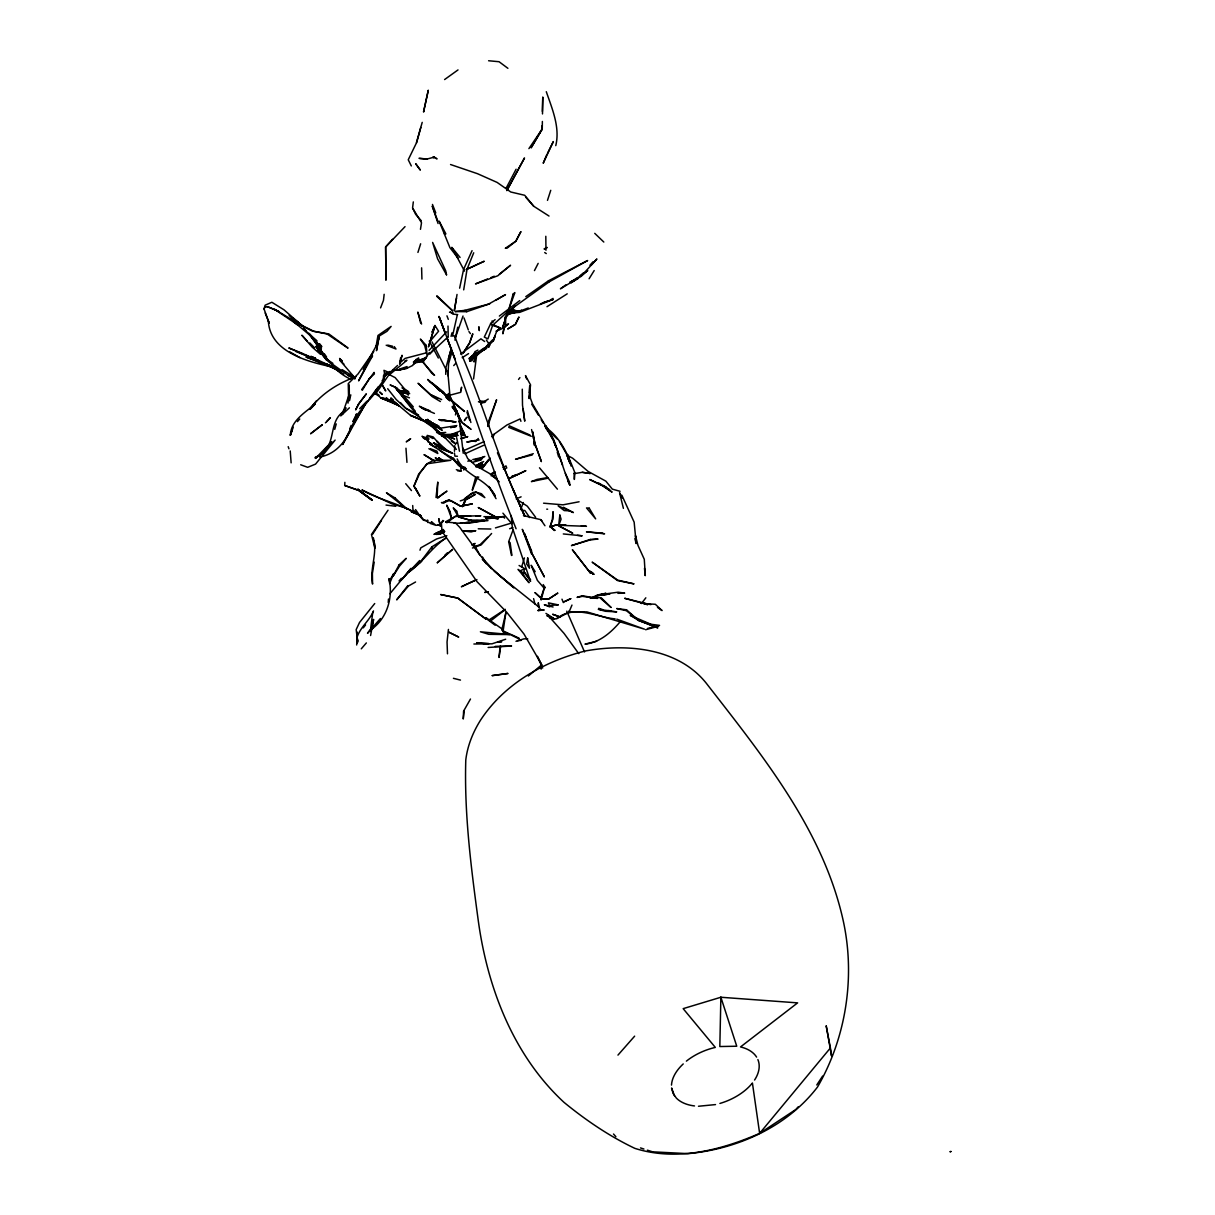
<?xml version="1.0" encoding="UTF-8"?>
<svg xmlns="http://www.w3.org/2000/svg" width="1215" height="1215" viewBox="0 0 1215 1215"><rect width="100%" height="100%" fill="white"/><g stroke="black" fill="none" stroke-linecap="round" stroke-linejoin="round"><path stroke-width="1.5" d="M445.738 374.357L445.768 368.236L451.297 348.492M488.612 426.283L488.643 421.104L496.601 399.781L487.716 426.389M427.65 520.035L427.634 522.435L429.199 522.48M542.255 128.972L531.183 147.683L542.255 128.972L542.376 121.454M542.497 113.937L542.771 97.018L542.376 111.431M541.966 125.859L541.86 129.473L528.905 148.64M463.781 470.038L463.887 466.985M383.393 378.427L383.545 375.481M384.259 379.247L384.563 373.491L384.001 376.832L387.296 373.947M344.696 485.468L358.622 490.389L372.2 500.337L358.622 490.389L344.696 485.468L344.878 482.34M454.456 451.281L454.774 445.692M447.864 375.708L448.624 363.543L452.208 351.074M388.238 602.488L388.481 599.056M357.195 641.307L357.089 632.073M348.006 403.137L348.584 396.12L342.311 414.467L346.002 408.088M529.117 392.688L529.74 385.611L529.664 398.429M500.094 646.228L499.046 657.467L500.641 646.365M448.441 629.431L447.044 641.976L447.484 653.807M464.176 710.593L463.249 718.991L463.583 711.155L470.478 699.02M384.153 294.303L383.469 300.348L380.584 307.881M413.313 201.903L412.568 208.054L421.514 222.755L420.466 229.331M487.99 460.333L481.626 468.307L482.264 463.325M380.432 618.526L367.507 633.273L370.575 629.249L372.777 612.208M473.561 378.943L476.796 354.112M374.205 562.135L372.397 573.51L372.565 584.081C369.406 568.65 377.956 553.417 373.278 537.668M463.69 289.869L467.061 269.183L473.713 252.781M461.032 390.577L461.594 387.16L460.743 392.293L449.155 395.407M457.037 294.44L454.364 310.357L456.521 298.161M503.982 327.397L502.904 333.806L504.104 328.323M541.115 669.146L541.875 664.696L528.328 676.011M399.781 362.602L400.661 357.65M502.995 631.724L505.865 612.74L501.886 629.552M265.189 313.03L269.214 323.236L264.035 308.974L265.113 305.208L271.856 302.262L284.037 309.84L304.19 327.473L292.694 318.041L303.036 326.182M555.771 145.633C560.221 127.332 552.157 108.788 546.294 91.702M293.286 427.118L290.324 435.304C290.947 420.572 305.254 412.447 315.186 404.033L310.569 408.863M390.288 579.358L393.736 573.541L389.651 583.504L388.997 578.629C393.25 597.127 387.403 617.934 371.547 629.279L373.582 619.392L370.59 635.521M357.863 640.016L357.225 643.084L357.149 637.04C360.475 626.97 369.664 620.531 373.506 610.902M459.619 288.168L463.614 269.381L472.058 250.67M454.942 340.17L457.736 327.184M475.019 354.78L474.442 357.423L486.471 347.368M475.065 357.286L474.032 361.979L476.477 354.947M452.618 335.537L457.356 314.685M469.947 361.25L472.195 356.314L471.678 360.992L477.298 352.472L470.964 357.939L469.947 361.25L469.248 358.471L475.505 352.547M459.741 421.089L456.551 410.822L456.141 412.629L452.375 406.311L456.551 410.822L458.495 416.912M350.801 394.86L349.388 400.722L349.221 384.821M451.069 336.388L451.995 332.834M334.733 429.381L336.236 423.913M400.024 362.784L402.028 355.266L399.629 364.333M472.255 489.964L475.627 477.449L478.771 477.055M416.563 142.914L420.8 127.499M455.428 414.938L456.551 410.822M377.106 344.225L379.338 336.206L376.483 350.679L379.034 336.13L386.947 331.331L391.124 326.41L377.971 335.477L376.134 346.184L377.106 344.225L363.285 369.588L373.764 351.439L358 373.977L348.249 383.621L348.599 398.307M448.487 358.531L451.448 347.961M422.213 122.366L416.198 143.4L408.24 159.773L411.308 165.939M418.492 414.786L418.081 416.183L405.537 408.119L396.242 399.553L387.676 388.724M432.191 331.938L434.985 325.559L428.531 346.67L434.985 325.559L438.585 331.239L430.945 340.261M521.706 566.767L524.409 557.898M417.93 252.431L420.633 243.79M547.479 200.369L550.744 190.315M502.889 327.2L507.551 311.739L549.393 281.713L587.635 260.526L548.466 280.802L525.791 296.642M472.574 334.125L469.658 342.767L463.34 352.866L469.658 342.767L472.878 333.988M569.258 610.735L568.772 612.633L571.976 605.07M326.471 359.929L315.93 346.518L326.471 359.929L348.325 375.481L354.886 378.716M463.021 316.022L455.504 337.375L455.063 335.917L452.557 335.978M419.98 550.198L420.8 547.844L436.565 538.974L446.877 535.709M290.324 435.304L291.904 430.9M511.515 555.483L508.66 541.723L513.11 529.786M520.749 509.328L523.301 502.509M472.407 490.161L477.465 477.328M349.707 429.001L351.181 425.311M822.631 1076.065L816.784 1084.949M546.553 155.155L543.211 163.25L553.326 141.593L547.403 153.47M290.218 450.962L291.129 462.854M462.52 506.26L465.178 499.897L475.369 494.323L465.33 500.231L463.128 505.394M492.758 437.597L494.201 434.135L507.004 424.946L520.142 418.947L520.931 421.301M432.084 332.287L434.985 325.559M475.202 354.112L469.248 358.471L473.258 355.524L474.928 351.682L477.935 350.087M507.293 188.993L508.781 185.713L506.868 190.633L524.516 157.95L507.262 189.586M352.912 421.514L356.587 413.875C350.755 432.707 341.369 452.982 319.697 457.068M645.833 597.81L641.459 603.551M462.399 506.792L464.707 502.159L463.006 505.364M367.188 364.014L358.607 380.857L372.565 355.858L370.226 358.85M534.463 270.596L538.169 263.382M506.078 188.295L516.102 169.219M264.035 308.974L265.189 306.757L269.229 307.365L278.827 311.404L267.315 306.605M429.366 352.502L423.139 362.04L414.011 362.328M542.665 668.083L537.288 656.252L541.525 664.408L523.984 634.033L506.746 612.269L477.055 581.727L442.002 531.319L441.394 522.982L442.883 520.43M490.298 458.146L482.233 468.428L488.81 459.392M589.093 278.767L594.196 270.55M383.317 380.72L374.554 392.43L376.043 390.334M382.087 380.872L385.793 375.025L389.939 371.456M389.878 593.755L411.11 568.316L401.8 579.585M372.595 534.22L381.464 520.491M365.806 364.895L367.902 361.827M370.15 631.542L373.111 627.183L371.547 629.279M353.155 421.59C357.742 412.371 365.381 405.673 370.818 397.123L367.796 401.254M375.496 394.222L388.268 375.724L406.934 360.278L404.959 360.855M473.835 355.6L475.779 352.775M481.626 468.307L483.676 465.375M374.721 603.536L359.534 622.46L356.177 629.598L357.377 639.136M464.449 420.648L466.925 417.277L464.51 420.026M518.562 379.429L519.914 377.607M478.3 438.494L475.657 441.501L473.653 441.151M345.683 407.815L341.354 413.632L344.027 411.156M388.01 510.224L371.471 534.479L374.782 547.752M369.573 398.444L378.381 386.704M419.813 562.803L431.872 546.856L445.996 538.017C431.553 547.509 422.592 562.727 408.316 572.447L421.757 561.087M422.972 361.128L424.992 358.471M370.575 629.249L373.187 625.816M407.845 585.615L396.667 599.861L408.468 586.025L415.576 581.985M515.114 305.907L505.562 317.996L507.551 311.739L492.652 325.286L487.898 338.909L484.299 337.071L490.89 323.175L495.128 319.621M309.977 408.969C321.216 393.842 338.362 382.907 356.01 376.741M309.491 409.333L316.568 400.661M363.239 627.866L365.563 624.996M366.353 642.932L361.28 648.825M830.392 1047.968L831.546 1055.896L826.185 1025.764L830.392 1047.968L759.633 1133.367C720.875 1150.286 676.527 1161.555 634.868 1148.372C609.383 1136.238 585.767 1120.184 563.973 1102.324C513.353 1055.471 487.428 987.704 478.254 920.499C471.04 867.313 464.176 813.761 465.785 759.967C467.471 745.752 472.939 732.265 480.517 720.191C504.225 683.893 544.123 661.34 585.463 650.951C626.97 643.418 678.031 647.792 706.28 683.225C761.759 754.697 822.676 829.283 842.967 919.573C855.633 975.903 846.369 1037.185 817.513 1087.03C787.031 1126.882 737.338 1149.132 688.024 1153.643L652.577 1151.835L647.398 1150.165M489.645 343.177L483.904 349.95L477.024 354.036L484.937 348.022L492.151 340.2M434.135 348.72L429.578 354.066L448.092 336.828M331.634 441.926L321.2 454.061C336.16 444.128 328.718 422.152 342.676 412.265M370.089 398.96L377.227 390.668M499.836 327.898L496.616 331.619L492.819 341.111L495.158 335.887L493.639 340.565L483.904 349.95L486.653 348.432M617.964 1055.106L634.64 1036.152M589.958 265.234L592.981 261.817M453.742 365.594L455.686 363.406M455.686 443.961L457.037 442.427M399.067 580.907L401.375 578.31M798.149 1106.865L795.764 1109.538L759.633 1133.367L752.419 1083.005A45.79 27.581 -20.1 0 1 719.903 1103.448M392.567 239.264L385.626 246.994L385.93 279.951L385.626 246.994L405.035 226.643M429.077 350.36L446.634 331.847M591.659 264.718L596.884 258.977L580.922 276.443L560.419 288.821L565.856 284.872M297.402 421.62L299.756 419.038M491.604 533.491L481.155 544.882L472.468 548.041M432.008 424.035L430.793 425.356L437.339 431.933M326.698 421.651L330.404 417.687L325.407 422.85M331.619 441.835L315.414 458.404L318.33 456.081M402.53 578.735L419.646 560.54M359.701 408.665L366.945 401.178M620.03 621.958C610.902 632.65 599.527 642.644 584.977 644.147L596.611 641.247M491.635 436.717L494.201 434.135M487.807 537.167L480.229 544.517L473.622 547.175M319.758 455.974L335.143 440.088L315.551 464.115L307.668 467.319L300.682 464.768M441.394 522.982L443.672 520.81M488.339 346.776L489.888 345.288L486.395 340.033M444.629 555.452L447.363 552.84M340.762 415.91L349.404 407.8M390 372.519L397.578 365.442M580.147 275.729L583.473 272.813M580.922 276.443L587.756 270.535L571.05 282.806L578.082 278.432L569.729 282.138M399.583 363.148L405.111 358.395L425.63 353.018M559.021 616.613L556.485 618.784L569.425 612.071L586.921 611.904L644.466 629.173L616.795 619.134M499.365 316.052L519.747 300.606M443.612 530.378L440.225 531.821L443.111 529.421M464.57 499.304L470.843 494.201L476.007 492.136L481.489 493.776L484.831 497.618L476.007 492.136L472.802 492.515L464.358 498.833M499.426 274.104L510.573 265.25L497.801 275.775L475.505 283.9L487.473 279.01M490.298 621.184L505.258 609.55M444.599 79.552L458.009 69.923M443.505 530.393L440.225 531.821L442.943 529.755M460.637 354.021L480.927 338.818L484.633 341.506M440.225 531.821L441.47 530.894M540.159 608.958L538.032 610.522L543.94 609.991L538.032 610.522L540.599 609.459M410.366 438.949L406.25 441.865L410.655 438.736M567.223 293.833L546.993 306.696M473.258 355.524L484.086 348.037M444.128 531.395L440.149 534.084L443.915 531.76M488.643 620.182L505.243 609.368M462.201 357.681L468.565 353.595M500.231 328.673L496.115 331.27L502.008 328.718L505.698 318.679L505.531 325.149L504.878 317.13M570.898 281.789L577.672 277.552M480.745 403.76L488.233 399.097M507.688 329.037L515.418 324.344L518.866 317.206L515.418 324.344L508.295 328.627M475.642 465.937L481.808 462.308M495.978 300.151L505.516 294.607L488.4 304.206L489.615 303.841L466.742 311.693L455.018 311.556L464.905 310.326L489.615 303.841M544.396 249.045L547.16 247.465L544.198 248.878M415.758 359.67L418.689 358L412.614 365.487L406.159 368.661L399.128 369.649L407.587 367.659L399.401 370.241L393.022 370.089M318.209 455.822L315.034 457.645L319.591 455.64M475.779 465.998L483.646 461.533M550.501 299.862L553.053 298.419M413.389 364.166L426.678 356.952M519.413 311.556L521.721 310.296L517.393 311.359L511.652 309.552L507.506 311.784L513.125 311.07L511.652 309.552L519.413 311.556L517.393 311.359M472.316 544.958L475.08 543.454L472.088 545.079M491.878 473.364L495.006 471.693M502.858 467.547L505.987 465.892L506.746 467.972L503.481 469.279M483.707 445.282L464.874 453.818M443.126 531.077L436.443 534.448L444.644 531.365M463.447 450.735L484.253 441.561M453.985 434.363L457.372 432.692M442.807 531.319L438.266 533.567L443.445 531.638M443.915 531.304L439.693 533.385L443.809 531.593M579.084 501.78L563.001 504.832L543.576 503.192M509.161 478.376L525.882 470.645L509.009 478.71M443.536 529.725L435.745 533.279L442.123 530.864M550.456 527.371L555.316 525.169L565.841 524.85M422.866 358.744L416.791 361.417L421.423 361.204M560.753 615.853C577.869 606.148 597.248 617.326 615.124 618.875M480.198 458.389L484.8 456.46M516.162 498.864L521.098 496.829M478.695 460.242L482.173 458.814M490.89 277.612L494.292 276.215M413.358 362.085L419.752 359.473L414.482 360.794M437.81 534.463L444.584 531.699M460.515 433.375L463.872 432.024M511.576 476.736L516.831 474.625M490.435 474.533L495.325 472.574M476.159 467.168L482.765 464.54L477.237 465.193M448.912 435.441L462.566 430.125M476.948 459.908L483.57 457.326M520.445 310.949L528.267 307.957M448.441 436.124L457.311 432.753M511.819 476.447L516.891 474.549M540.462 303.811L549.226 300.576M509.632 528.738L512.836 527.583M460.272 500.899L464.996 499.304M550.441 526.809L555.316 525.169L586.45 526.308L581.332 525.761M505.668 639.242L492.045 643.813L473.88 644.011M400.008 368.904L407.086 366.566M483.312 457.205L472.802 459.559L481.231 459.893L472.362 462.353M442.002 531.623L433.937 534.387L443.217 531.562M515.798 311.875L509.434 313.895L516.603 312.103L507.794 313.257M533.294 453.696L515.555 459.27L532.307 454.911M555.62 618.799L553.676 619.407L546.841 615.61L551.534 617.114M543.819 302.368L553.159 299.467L519.686 312.361L507.748 313.349M515.995 641.307L524.06 638.817L527.781 638.938M495.462 527.887L511.773 522.982M467.684 436.595L460.758 438.645L467.517 436.793M645.636 629.735L658.56 626.211M419.57 158.497L427.012 159.043L434.302 157.115L437.127 158.876M647.534 628.444L659.548 625.376L650.86 624.252L630.236 615.352L638.209 620.121L657.801 627.866L637.571 620.09L653.67 625.391M450.628 427.634L455.671 426.435M547.616 478.285L531.411 481.596L536.984 479.424L547.722 477.571M488.278 591.751L484.724 592.449L488.415 591.842M467.805 461.184L471.42 460.455M475.035 459.741L478.664 459.027M492.272 675.555L508.037 673.459L492.242 675.646M715.514 1104.587L698.488 1106.257M475.217 440.468L466.773 442.032L479.15 439.982M478.923 467.79L482.249 467.183M446.998 501.552L443.733 502.099L445.404 502.266M574.133 473.637L582.289 472.316L590.156 473.486L582.289 472.316M436.139 425.842L440.392 428.181L456.794 425.584M450.644 427.422L456.096 426.632M462.308 523.103L454.091 523.255M485.97 518.729L503.572 516.466L504.62 518.015L503.359 516.785L483.935 516.679L498.272 518.805L485.681 516.694M465.603 522.587L469.187 522.116M479.804 401.041L485.727 401.542M450.583 435.183L443.505 434.636M492.424 475.673L494.49 475.414L491.133 475.794M451.676 437.339L446.573 436.246L450.294 435.82M486.091 518.775L499.259 517.438L490.769 516.982M603.247 594.743L608.73 594.211M603.005 594.788L606.498 594.454M513.808 311.966L517.195 311.693M609.915 594.029L597.507 595.016L590.308 598.342L605.951 593.269L597.507 595.016L618.146 592.191L624.707 593.117L617.888 593.315M450.856 435.334L447.074 435.608L450.446 436.382M440.286 432.798L445.723 432.419M446.573 436.246L450.279 436.003M439.298 433.998L442.898 433.755M470.645 516.102L455.367 516.375L445.723 521.721L446.923 522.754L455.367 516.375L480.836 515.752L475.733 515.935M501.461 641.611L497.907 641.824L501.673 641.778M517.469 640.639L521.038 640.427M460.212 523.285L487.959 520.628L469.856 520.233M483.631 644.284L487.185 644.147M457.447 434.165L445.024 434.514L440.179 433.208L432.996 425.63M461.001 434.074L464.555 433.983M495.204 646.38L511.561 646L488.126 647.474M478.437 401.77L483.904 401.649M478.968 466.393L482.628 466.302L477.206 466.013M451.98 434.985L444.493 435.137L449.444 436.701M481.444 520.445L484.77 520.4L471.466 520.597M440.984 420.648L446.163 420.587M458.237 435.441L447.469 435.456L450.051 436.109M461.822 435.426L465.406 435.426M479.971 401.952L485.225 401.983M456.81 436.064L447.682 435.927L440.179 433.208L441.713 434.15M409.683 393.69L400.586 392.855M478.254 528.798L490.845 529.026M457.706 470.873L461.427 470.98L456.339 469.719M463.705 468.018L461.715 467.35L465.36 467.486M457.417 456.263L454.926 456.157L454.41 452.998M569.288 510.816L564.216 510.573L558.141 505.88L573.374 512.578L563.411 507.247M597.431 598.448L582.395 596.352L577.049 597.4L582.425 595.73L592.221 597.537L601.136 597.704L611.069 607.439M546.75 509.161L547.616 509.206M476.447 520.612L481.383 520.901L469.522 523.194L464.145 522.86M452.193 421.651L455.853 421.894L439.101 419.631L455.853 421.894M445.89 522.07L454.85 522.83M607.956 610.553L611.312 610.856M488.597 60.75L499.061 61.722L507.9 68.313M457.675 314.579L452.998 314.138L450.34 312.027M444.356 233.751L445.89 233.903L439.131 221.13L449.915 247.647L458.359 258.537L451.904 247.45L460.075 257.443M419.038 158.254L427.012 159.043M563.304 533.947L582.167 535.815L577.338 535.314M549.757 617.843L553.174 618.207L549.848 617.448M521.326 510.118L524.865 510.528L529.755 517.59M399.75 391.124L408.817 392.202M399.538 391.002L408.65 392.096M386.036 505.076L395.832 506.291M401.132 392.749L406.6 393.478M397.259 390.197L408.392 391.777M398.763 390.501L407.435 391.883M400.768 392.415L407.678 393.569L400.373 392.172M479.378 401.861L484.132 402.651M397.381 369.907L399.401 370.241M640.502 602.716L650.921 604.614M449.52 312.194L453.225 312.893M329.933 366.474C305.512 361.189 269.517 350.998 268.333 320.532M424.718 409.744L430.019 410.883L419.342 406.235L423.382 408.863M644.208 603.87L647.747 604.645L624.677 598.296L647.109 603.84L655.325 604.265L662.054 610.568L657.467 607.363M523.483 515.616L540.797 519.656L542.209 521.387M387.782 345.106L392.658 346.26M427.71 520.87L423.777 519.929L419.555 514.78M427.27 521.144L423.382 520.157L418.233 514.309M453.423 678.319L460.485 680.096M553.083 606.999L544.335 604.751L549.742 606.908M433.375 156.857L434.302 157.115L433.466 157.889L433.375 156.857L436.382 158.649M389.21 400.388L393.675 402.18L386.902 399.31L399.796 406.296M620.045 491.3L612.345 489.144L605.86 481.155L588.06 471.39L572.63 458.207L566.57 455.002M461.715 467.35L466.378 468.686M304.433 354.264L319.272 361.098L288.805 347.946L302.808 353.519M503.329 632.073L509.981 634.184L501.977 630.281M598.691 608.335L603.126 609.778M640.487 1147.917L643.935 1149.041M559.72 616.628L552.612 614.274L560.221 617.25M450.537 164.526L477.495 173.699L497.117 182.417L510.771 192L524.683 195.281L533.719 206.246L549.013 216.042M395.832 403.684L380.811 397.913L377.698 394.936M429.989 423.838L410.548 415.393L394.192 401.664M430.611 448.821L436.868 451.099L437.81 453.514L428.895 448.715M387.448 373.688L395.148 377.607L407.389 392.324L402.059 387.737L408.21 391.276M395.969 403.608L380.811 397.913L399.249 405.871M440.179 433.208L454.699 438.98L447.682 435.927L450.719 437.187M452.496 453.225L439.359 448.289L433.588 442.761L452.496 453.225L443.262 449.307L433.588 442.761M429.077 422.881L410.548 415.393L425.751 421.453M386.173 345.212L395.984 349.009L394.283 346.639M402.378 395.072L409.44 397.837M531.274 436.291L508.751 427.361L509.343 425.827L530.074 435.092M427.224 438.372L422.015 436.291L427.984 439.936M315.657 358.364L310.797 356.359L315.596 358.334M295.701 351.408L319.272 361.098M421.544 407.936L434.438 413.419M438.949 426.192L425.599 419.858L437.279 425.402M382.679 397.624L387.707 399.781M427.832 440.012L423.291 438.023L427.862 440.407M440.392 401.527L432.312 396.682L418.051 383.257L430.809 394.754L441.653 399.583M492.151 324.223L500.094 327.883L492.09 325.195L490.571 323.494M601.44 484.906L589.715 479.53L602.473 485.818L612.102 492.136L603.111 485.681M511.029 634.458L519.185 638.224M326.045 363.847L335.188 368.069L318.041 360.126M419.236 418.4L424.187 420.724M354.856 377.273L342.068 369.618M350.452 379.05C330.86 370.378 321.565 349.54 308.914 333.685L329.113 361.645M445.814 437.704L441.273 435.532L445.495 437.932L437.537 431.31L440.134 432.661M348.325 375.481L354.947 378.7M436.306 447.302L429.761 444.082L452.77 458.45L462.444 468.215L458.89 465.77M511.697 635.293L518.866 638.801M302.155 325.559L313.743 331.27L328.84 333.943L347.763 347.794M306.195 330.784L303.507 328.202L321.535 347.885L308.838 333.29L316.963 341.126L293.772 321.762L312.346 331.057L327.093 333.973L347.9 348.113M416.867 413.951L405.537 408.119L400.434 402.575M437.537 431.31L446.254 435.851L454.82 442.837M348.705 374.767L353.565 377.303M438.569 459.559L435.274 457.842L441.212 461.017M430.809 394.754L437.795 398.474M340.64 371.608L328.096 364.91L305.983 357.013L339 370.393L328.096 364.91L339.031 370.697M492.652 476.341L497.208 478.847M432.889 438.524L427.224 435.395L433.087 436.899L443.657 449.003L436.793 441.227L446.573 450.066M519.094 565.491L525.29 568.969M436.595 432.388L439.602 434.089L438.782 431.72M289.443 351.682L299.877 357.635M490.025 473.789L475.673 465.603L467.684 458.526L462.672 447.773M603.323 485.484L606.452 487.276M399.158 405.749L390.638 398.702L393.508 400.844M326.865 364.318L343.769 374.129M432.768 459.802L424.005 454.638L434.833 461.548M435.562 425.296L440.392 428.181M598.691 483.008L609.763 489.63M332.227 365.943L336.601 368.631M451.98 459.224L439.936 450.507M432.115 444.143L427.634 441.288L431.796 444.234M443.247 460.758L438.63 457.766L443.824 461.275M545.96 613.393L553.843 618.526M517.56 499.775L527.31 506.184L535.648 517.301M508.66 541.723L510.118 542.695L511.91 555.209M544.715 252.553L546.279 253.571M436.261 426.404L442.184 430.338L435.41 425.615M374.858 393.463L378.002 395.558M437.582 431.659L442.29 434.849L439.952 432.753M376.134 393.189L379.034 395.164M470.159 428.713L462.262 422.774L457.508 414.877M451.327 441.167L455.352 443.9M326.744 359.169L332.864 363.346M434.681 428.09C417.201 418.978 406.995 401.816 394.936 387.053L390.106 384.958L397.001 387.95L413.297 406.873M426.101 420.982L432.312 425.311M486.091 617.706L501.355 628.444M555.209 530.363L551.306 527.599L554.298 530.545M459.331 464.95L462.869 467.471L456.643 461.639M491.999 320.988L493.366 321.975M462.262 422.774L471.192 429.335M464.905 310.326L466.742 311.693M486.03 618.42L495.128 625.193M589.275 570.64L594.135 574.27M363.361 493.351L357.742 489.068L371.805 499.76L366.186 495.492M588.668 570.579L593.528 574.315L590.49 571.749M429.381 381.449L440.24 390.273M293.772 321.762L298.009 325.043L274.529 309.278L296.597 322.537L292.83 319.515L299.968 325.423M557.29 439.01L546.188 428.424M293.954 320.639L296.733 322.947M610.887 607.379L600.924 598.631M591.173 571.779L593.148 573.434M382.285 394.268L379.627 392.02L382.057 394.45M386.248 397.624L388.906 399.872M314.67 347.839L309.81 342.964M317.328 350.133L321.322 353.565M320.487 354.309L312.149 347.11L301.897 335.234L307.243 341.142M493.336 570.032L513.869 587.832L494.414 571.08M437.37 388.648L440.027 391.017L437.415 388.451M432.722 422.942L437.795 427.513M436.899 296.49L452.831 311.04L436.899 295.716M390.941 397.837L393.189 399.902M539.46 607.485L498.074 574.422L482.309 559.158L491.969 568.848L479.758 554.86L459.741 527.325L455.124 522.587M547.646 614.972L564.049 633.41L578.765 653.64M440.225 390.425L427.665 379.475L464.57 411.505L449.535 399.325L447.363 394.268L447.697 396.652M445.571 395.331L448.244 397.776L443.323 391.853L432.206 383.074L443.46 393.296M411.034 406.524L394.936 387.053L415.257 411.126M289.124 315.475L294.653 320.578M452.147 407.131L455.595 411.718M491.726 474.944L499.228 481.884M343.906 364.06L339.82 360.202L354.75 377.728M594.743 233.341L603.809 242.043M431.067 424.992L441.227 434.818M342.25 361.037L339.593 358.44L341.916 361.204M427.817 420.026L429.685 421.894L427.619 419.281M546.568 427.999C561.603 438.964 568.347 456.035 574.908 472.772L574.346 479.439L574.133 472.908M548.466 280.802L549.393 281.713M445.89 397.214L448.381 399.72M442.822 435.456L456.369 449.398M445.814 395.756L448.183 398.216M511.743 523.635L502.919 513.17M428.834 439.055L426.374 436.474L428.713 438.995M557.412 489.159L539.49 467.805M429.989 420.891L432.312 423.428M450.932 456.84L458.465 465.117L453.286 457.949M546.097 428.105L548.497 430.793M423.215 362.617L434.575 375.329L431.69 373.142L422.835 361.614M613.514 1134.02L615.899 1136.708M525.655 197.119L533.719 206.246M421.271 220.75L415.712 214.432L412.872 208.464M405.719 483.692L411.445 490.587M530.606 579.874L524.197 572.098L530.621 581.378M674.477 1095.793L671.576 1088.002L673.064 1093.363L676.269 1097.995A45.806 27.429 -20.7 0 0 694.509 1105.939M442.928 392.536L449.717 400.859M572.478 549.818L590.536 573.207L572.447 549.894M495.082 495.857C486.881 478.847 465.208 476.007 457.174 458.936M415.226 487.853L413.92 486.167L418.598 474.26L427.042 463.796L433.649 460.227L450.78 460.288L427.042 463.796L419.752 473.303L413.92 486.167L419.874 496.13L415.226 487.853L418.233 493.214M468.929 331.574L470.402 333.593M313.516 338.924L321.109 349.404M324.359 353.884L326.516 356.876M415.545 509.586L419.312 515.023L412.963 509.814L412.705 505.516M540.797 519.656L544.943 525.731M432.889 425.356L436.443 430.611M495.097 495.674L488.84 486.38L496.054 498.666M535.192 571.688L531.168 565.248L537.394 580.39L544.092 588.136L545.216 587.787L543.211 584.567M429.26 341.05L438.326 358.015M562.545 465.011L553.706 439.587L532.519 403.896L530.408 398.186L529.953 389.468L529.102 398.535L530.545 384.882L525.472 375.602L526.627 378.913M531.76 404.261L538.367 415.074M541.191 419.722L543.09 422.82M356.678 644.983L357.149 637.04L357.757 642.036M448.624 393.432L450.066 395.908M381.935 384.517L385.717 390.926L382.057 384.578M559.447 441.637L566.873 454.531L570.032 463.067M547.859 431.371L544.973 425.903L546.735 429.001M548.512 432.084L552.947 439.8M474.655 545.55L479.925 555.149M451.904 247.45L464.555 271.127M621.822 495.173L634.154 522.161L636.204 543.621L635.491 535.663L637.996 545.444L644.284 559.295L645.317 575.545M544.973 425.903L546.704 429.168M482.492 557.032L485.954 563.593M554.648 444.234L556.349 447.454M622.277 497.922L619.544 492.743L623.401 508.356M545.793 425.599C557.321 443.991 561.452 465.224 569.835 485.18L569.44 481.93L565.385 473.44M447.226 371.881L431.993 341.81M461.67 421.924L458.192 414.968L460.546 419.98M447.728 371.243L450.021 396.515L458.663 415.53L453.62 404.443M567.739 480.624L569.835 485.18M450.021 396.515L452.177 401.269M462.459 356.451C484.998 409.091 499.76 464.783 525.169 516.254M584.537 651.954L566.782 611.16M512.821 488.734L524.622 516.193M531.714 551.245L522.298 529.315L531.699 554.298M497.436 452.785L524.637 516.223M553.554 441.227L555.346 445.495M470.888 422.486L467.35 410.609M561.983 599.177L563.35 602.594M432.479 204.439L435.775 212.929M446.953 315.824L448.289 319.363M455.033 337.026L461.776 354.704M524.667 533.81L531.623 552.354M439.314 317.312L455.154 359.534L446.756 337.102M524.743 534.053L526.065 537.592M445.465 333.654L439.01 316.401L445.541 333.973M437.825 221.145L432.236 206.079L438.068 223.53M446.847 337.497C470.6 401.072 490.647 465.77 516.086 528.738M464.008 317.95L468.307 329.873M288.198 446.68L288.942 448.806M569.698 462.794L566.873 454.531L568.347 459.528M487.898 344.407L488.901 347.323M466.955 412.234L469.689 420.314M460.394 426.495L464.677 435.016L458.86 421.286M569.683 461.047L567.633 454.638L571.08 466.074M530.302 580.937L512.305 527.462L511.211 515.433M421.59 324.056L417.823 312.088L420.648 322.977M557.245 452.071L558.672 457.022M634.868 538.64L635.764 541.951M533.598 598.631L534.949 603.976M438.843 518.668L440.301 526.201L438.752 518.82M533.825 442.245L534.63 445.662L533.993 442.047M531.578 429.563L532.337 433.072M456.643 437.658L459.498 451.236M478.664 327.032L479.318 330.632L479.135 326.987M431.872 546.856L432.282 549.21M532.717 434.833L533.355 438.448M373.977 541.115L375.131 547.904M459.467 420.527L463.249 453.286M539.004 607.682L538.275 602.792L538.67 607.561M523.164 408.954L524.759 421.149L522.511 405.309L522.283 389.195M408.012 393.326L408.21 395.224M644.497 568.24L645.135 575.5M405.962 448.214L406.949 462.368M460.698 465.375L461.032 470.372M504.802 320.912L505 324.511M421.605 267.847L421.924 279.101M448.001 326.06L448.214 336.889M545.808 236.287L545.96 250.26M757.887 1059.586A45.79 27.581 -20.1 0 1 754.576 1080.029M756.596 1057.096A45.79 27.581 -20.1 0 0 740.527 1046.935L797.617 1002.876L720.875 997.257L683.164 1008.647L715.316 1047.421A45.79 27.505 -20.7 0 0 686.384 1061.135M671.5 1085.101A45.806 27.429 -20.7 0 1 683.225 1063.93M553.038 511.925L552.886 519.2L549.955 527.067L552.354 519.337L553.038 511.925M720.875 997.257L719.827 1046.54L736.746 1046.221L720.875 997.257M437.765 482.309L437.142 497.345L436.018 497.497L437.765 482.309M524.242 568.969L523.938 573.86L520.476 570.67L524.242 568.969M559.842 515.084L558.627 525.67L561.087 519.185L559.842 515.084M527.705 557.958L526.657 563.957L529.497 568.24L527.705 557.958M423.762 110.914L423.549 112.053L428.288 90.214L423.762 110.914M544.533 587.073L541.146 599.967L540.872 597.871L544.533 587.073M513.155 294.015L508.766 309.643L514.871 292.602L513.155 294.015M358.516 404.155L355.63 409.88L359.048 403.395L366.353 393.842L358.516 404.155M350.315 429.305L342.66 444.523L364.895 404.899L350.315 429.305M520.825 231.761L515.843 241.193L507.05 248.179L505.334 248.285L515.843 241.193L520.825 231.761M399.067 564.899L392.931 576.457L399.477 566.19L406.22 558.323L399.067 564.899M369.284 378.594L362.298 390.288L361.721 389.544L374.068 372.413L374.402 373.916L369.284 378.594M505.47 325.726L503.481 328.43L508.493 323.873L505.47 325.726M322.355 424.688L310.691 433.649L322.355 424.688M452.496 549.453L437.309 562.758L452.496 549.453M431.644 521.934L430.019 523.346L436.064 525.366L431.644 521.934M570.716 598.676L564.14 601.759L570.716 598.676M557.685 593.178L548.648 599.025L543.075 599.238L548.512 599.132L557.685 593.178M441.987 494.505L437.552 498.013L446.968 491.103L441.987 494.505M426.283 357.924L417.201 362.465L426.283 357.924M467.289 583.944L461.366 586.769L476.903 579.57L467.289 583.944M484.041 261.331L466.347 269.517L484.041 261.331M448.927 499.805L445.115 501.4L451.008 500.61L460.698 506.245L472.255 503.845L460.698 506.245L448.927 499.805M590.277 539.46L571.46 545.596L590.536 539.809L598.053 539.065L590.277 539.46M950.935 1151.501L950.176 1151.729L950.935 1151.501M475.612 530.727L471.086 531.912L462.444 530.818L475.612 530.727M438.752 524.926L437.279 525.093L438.752 524.926M558.141 604.857L549.423 605.45L548.421 602.853L558.141 604.857M444.174 502.721L441.531 502.6L444.174 502.721M488.825 643.646L476.644 642.993L488.825 643.646M390.152 372.99L384.487 373.005L383.97 370.332L390.152 372.99M510.482 634.594L488.794 634.306L480.396 631.785L510.482 634.594M616.552 611.844L605.359 611.282L598.266 609.262L616.552 611.844M601.972 533.127L586.481 531.836L604.584 533.825L601.972 533.127M589.229 508.189L586.526 507.931L595.654 518.881L589.229 508.189M626.515 609.808L616.734 608.548L626.424 610.705L638.209 620.121L626.515 609.808M633.774 583.838L617.585 580.588L592.161 562.135L617.66 580.117L633.774 583.838M457.63 598.038L440.635 594.53L457.706 598.069L485.666 618.845L457.706 598.069M474.609 521.478L458.754 516.998L474.609 521.478M406.645 508.25L391.868 503.83L361.933 489.964C380.705 500.61 402.454 504.255 420.663 515.828L406.645 508.25M420.329 515.479L411.141 511.652L421.058 515.752L420.329 515.479M458.571 637.009L448.745 632.134L458.571 637.009M572.599 533.127L559.249 526.125L572.599 533.127M495.492 516.861L478.391 507.597L495.492 516.861M394.981 497.922L386.446 492.804L407.071 509.131L394.981 497.922M541.829 598.904L535.101 592.723L541.829 598.904M521.281 572.189L518.076 569.379L529.026 582.729L521.281 572.189M456.673 511.105L453.256 507.87L458.313 516.618L456.673 511.105M426.237 345.394L420.39 339.061L424.734 345.622L427.042 354.932L426.237 345.394M321.641 346.442L319.439 343.845L321.641 346.442M420.177 169.887L415.758 163.812L420.177 169.887M544.274 576.715L531.365 552.385L544.274 576.715M446.528 274.818L437.582 258.81L432.616 242.423L445.753 270.869L446.528 274.818M450.066 511.591L446.725 505.167L451.646 518.532L450.066 511.591M541.358 461.503L534.965 443.84L532.671 431.902L534.965 443.84L541.358 461.503"/></g></svg>
